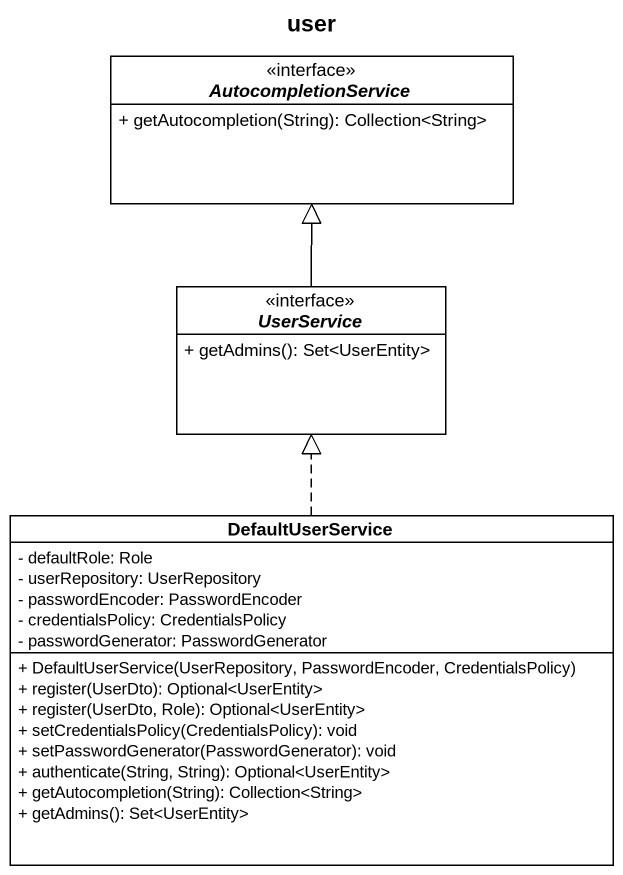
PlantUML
@startuml
title user
hide circle
hide empty members
skinparam classAttributeIconSize 0
interface AutocompletionService {
  + getAutocompletion(String): Collection<String>
}
interface UserService {
  + getAdmins(): Set<UserEntity>
}
class DefaultUserService {
  - defaultRole: Role
  - userRepository: UserRepository
  - passwordEncoder: PasswordEncoder
  - credentialsPolicy: CredentialsPolicy
  - passwordGenerator: PasswordGenerator
  + DefaultUserService(UserRepository, PasswordEncoder, CredentialsPolicy)
  + register(UserDto): Optional<UserEntity>
  + register(UserDto, Role): Optional<UserEntity>
  + setCredentialsPolicy(CredentialsPolicy): void
  + setPasswordGenerator(PasswordGenerator): void
  + authenticate(String, String): Optional<UserEntity>
  + getAutocompletion(String): Collection<String>
  + getAdmins(): Set<UserEntity>
}
UserService -up-|> AutocompletionService
DefaultUserService .up.|> UserService
@enduml
